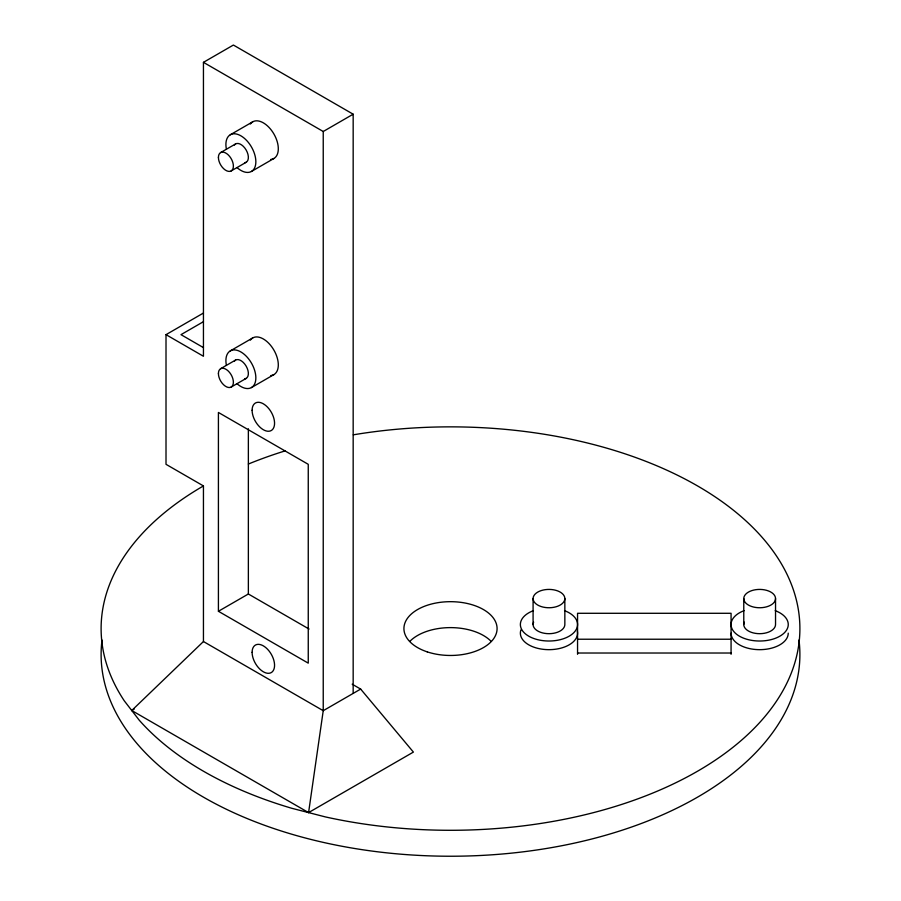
<?xml version="1.0" encoding="UTF-8"?>
<svg xmlns="http://www.w3.org/2000/svg" width="901" height="901" viewBox="0 0 901 901"><rect width="100%" height="100%" fill="white"/><g stroke="black" fill="none" stroke-linecap="round" stroke-linejoin="round"><path stroke-width="1.35" d="M308.581 812.601L323.234 710.698L323.234 131.501L203.446 62.338L203.446 356.267L166.009 334.654L166.009 464.319L203.446 485.932L203.446 641.535L131.749 710.506L308.581 812.601L413.401 752.087L360.659 689.085L352.19 684.197M203.446 62.338L233.393 45.05L353.169 114.202L353.169 693.41M230.284 134.767L252.753 121.804M220.61 152.584L235.578 143.935M231.197 170.92L246.176 162.281M251.469 171.449L273.927 158.475M323.234 131.501L353.169 114.202M166.009 334.654L203.446 313.041M203.446 321.68L180.988 334.654L203.446 347.617M230.284 350.894L252.753 337.92M220.61 368.7L235.578 360.062M231.197 387.047L246.176 378.397M251.469 387.565L273.927 374.602M218.414 611.283L308.255 663.147L308.255 464.319L218.414 412.455L218.414 611.283L248.361 593.996L309.066 629.044M131.749 710.506L134.193 709.098M360.659 689.085L323.234 710.698L203.446 641.535M577.552 639.226L731.071 639.226M577.552 653.022L731.071 653.022M775.536 598.579A15.88 9.168 0 0 1 751.716 606.519A15.88 9.168 0 0 1 751.716 590.639A15.88 9.168 0 0 1 775.536 598.579L775.536 624.517A15.88 9.168 0 0 1 757.583 633.606A15.88 9.168 0 0 1 744.316 622.14M743.775 598.579L743.775 624.517M731.071 654.295L731.071 613.288L577.552 613.288L577.552 654.295M564.848 598.579A15.88 9.168 0 0 1 541.028 606.519A15.88 9.168 0 0 1 541.028 590.639A15.88 9.168 0 0 1 564.848 598.579L564.848 624.517A15.88 9.168 0 0 1 546.896 633.606A15.88 9.168 0 0 1 533.629 622.14M533.088 598.579L533.088 624.517M248.361 428.763L248.361 593.996M798.984 640.003A349.385 201.723 0 0 1 450.5 856.232A349.385 201.723 0 0 1 102.016 640.003M353.305 434.823A349.385 201.723 0 0 1 799.581 637.108A349.385 201.723 0 0 1 325.295 816.892L291.879 808.31A349.385 201.723 0 0 1 139.193 720.147L124.315 700.865A349.385 201.723 0 0 1 203.446 485.932M248.372 464.038A349.385 201.723 0 0 1 285.133 450.883M234.395 361.166A10.587 6.116 60 0 1 246.176 366.166A10.587 6.116 60 0 1 244.621 378.87M250.365 340.127A21.174 12.231 60 0 1 273.927 350.151A21.174 12.231 60 0 1 270.818 375.559M234.395 145.038A10.587 6.116 60 0 1 246.176 150.05A10.587 6.116 60 0 1 244.621 162.754M250.365 124.011A21.174 12.231 60 0 1 273.927 134.024A21.174 12.231 60 0 1 270.818 159.432M226.41 149.228A21.174 12.231 60 0 1 239.576 135.127A21.174 12.231 60 0 1 255.794 163.227A21.174 12.231 60 0 1 236.997 167.575M226.41 365.355A21.174 12.231 60 0 1 239.576 351.255A21.174 12.231 60 0 1 255.794 379.344A21.174 12.231 60 0 1 236.997 383.691M410.158 641.062A46.582 26.895 0 0 1 490.842 641.062M788.24 633.155A28.584 16.5 0 0 1 759.656 649.666A28.584 16.5 0 0 1 731.071 633.155M577.304 631.004A28.584 16.5 0 0 1 548.022 649.655A28.584 16.5 0 0 1 520.924 629.934M775.22 610.664A28.584 16.5 0 0 1 781.235 635.34A28.584 16.5 0 0 1 738.077 635.34A28.584 16.5 0 0 1 744.091 610.664M564.522 610.664A28.584 16.5 0 0 1 570.536 635.34A28.584 16.5 0 0 1 527.389 635.34A28.584 16.5 0 0 1 533.403 610.664M218.414 157.427A10.587 6.116 60 0 0 229.642 171.404A10.587 6.116 60 0 0 229.642 156.425A10.587 6.116 60 0 0 218.414 157.427M218.414 373.555A10.587 6.116 60 0 0 229.642 387.52A10.587 6.116 60 0 0 229.642 372.552A10.587 6.116 60 0 0 218.414 373.555M427.209 651.862A46.582 26.895 0 0 0 497.082 628.571A46.582 26.895 0 0 0 427.209 605.281A46.582 26.895 0 0 0 427.209 651.862M252.111 652.347A15.88 9.168 60 0 0 268.949 673.295A15.88 9.168 60 0 0 268.949 650.837A15.88 9.168 60 0 0 252.111 652.347M252.111 410.293A15.88 9.168 60 0 0 268.949 431.241A15.88 9.168 60 0 0 268.949 408.784A15.88 9.168 60 0 0 252.111 410.293"/></g></svg>
